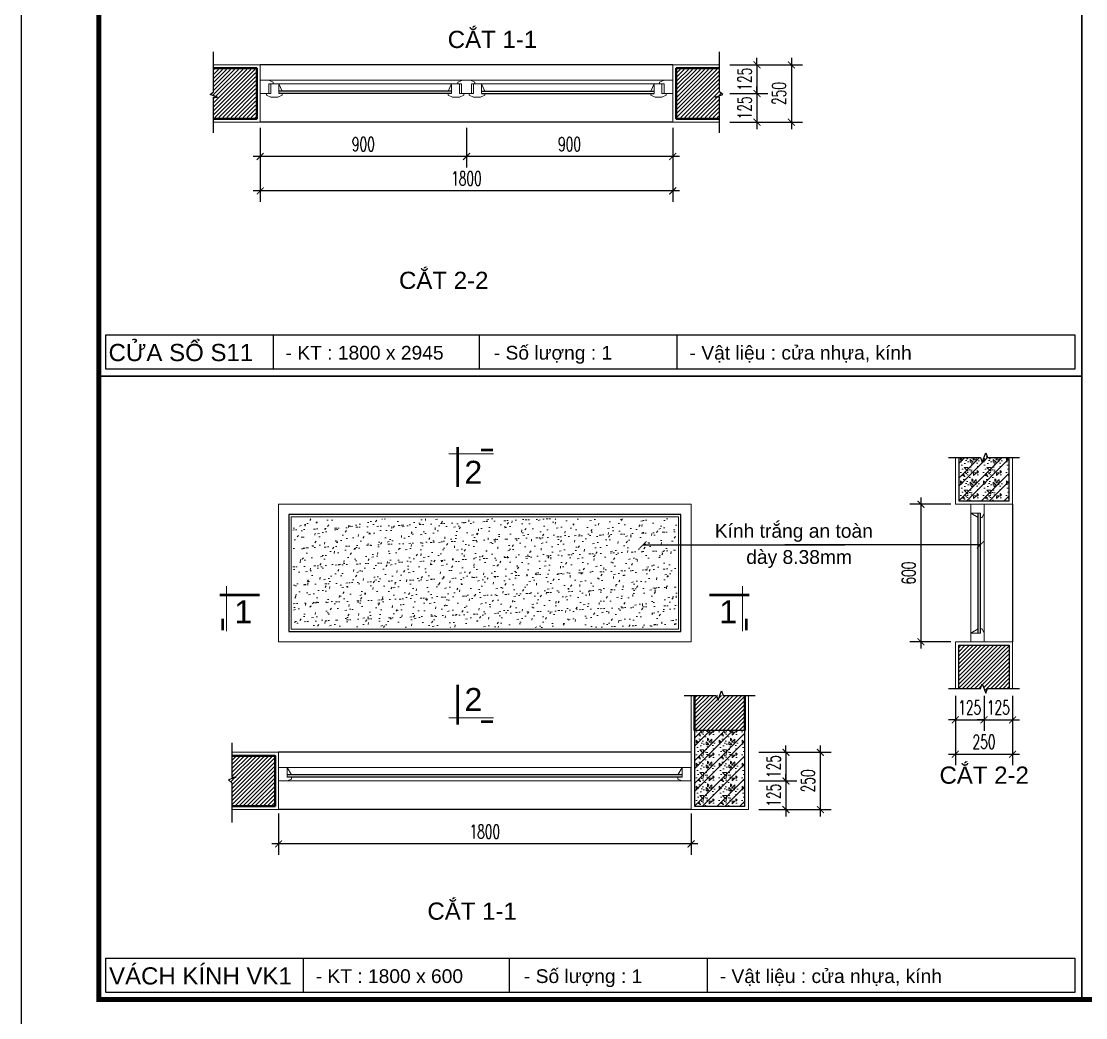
# Model space of a CAD drawing. Header units: millimetres. Extents: x -229618 to 2906, y -178063 to 96806.
# Drawn here: x -20344 to -15700, y -74719 to -70371 of the extents above; entities that cross this region are included whole.
import ezdxf
from ezdxf.enums import TextEntityAlignment as Align

# ---------------------------------------------------------------- set-up
doc = ezdxf.new("R2010")
doc.units = ezdxf.units.MM
doc.header["$LTSCALE"] = 200
doc.header["$MEASUREMENT"] = 0
doc.header["$PDMODE"] = 3
doc.header["$PDSIZE"] = 50
doc.linetypes.add('DASHED2', pattern=[0.375, 0.25, -0.125])
doc.layers.get('0').update_dxf_attribs({"color": 95, "linetype": 'CONTINUOUS'})
doc.layers.get('DEFPOINTS').update_dxf_attribs({"linetype": 'CONTINUOUS'})
for name, color, linetype, lineweight in [('cat', 1, 'CONTINUOUS', 40), ('hatch', 250, 'CONTINUOUS', 5), ('khuat', 8, 'DASHED2', 15), ('nho', 252, 'CONTINUOUS', 15), ('thay', 7, 'CONTINUOUS', 18)]:
    doc.layers.add(name, color=color, linetype=linetype, lineweight=lineweight)
for name, color, linetype in [('COT', 2, 'CONTINUOUS'), ('CUA', 145, 'CONTINUOUS'), ('DIM', 251, 'CONTINUOUS'), ('KHUNGTEN', 7, 'CONTINUOUS'), ('TEXT', 33, 'CONTINUOUS')]:
    doc.layers.add(name, color=color, linetype=linetype)
doc.layers.add('in', color=203, linetype='CONTINUOUS', lineweight=5, plot=False)
doc.styles.add('Aria H iso', font='Vharial_0.ttf')
doc.styles.add('Arial iso', font='vnarial_0.ttf')
doc.styles.add('Scale', font='vnsimli.shx', dxfattribs={"width": 0.65, "bigfont": 'bigfont.shx'})
doc.dimstyles.new('Scale', dxfattribs={"dimscale": 75, "dimtxt": 2, "dimasz": 1, "dimexe": 1.6, "dimexo": 0, "dimgap": 0.8, "dimtad": 1, "dimdec": 0, "dimzin": 0, "dimdsep": 46, "dimtxsty": 'Scale', "dimblk": 'ARCHTICK', "dimcen": 0.1, "dimdle": 1, "dimclrd": 256, "dimclre": 256, "dimclrt": 3, "dimadec": 0, "dimazin": 0, "dimtfac": 1, "dimtdec": 0, "dimtix": 1, "dimtmove": 2, "dimatfit": 3, "dimldrblk": 'ARCHTICK', "dimfxl": 0, "dimtolj": 1, "dimtzin": 0, "dimarcsym": 0})
pattern_1 = [(45, (-227727.393, -72914.31), (-8.8388348, 8.8388348), [])]

# ---------------------------------------------------------------- blocks, each defined once
blk = doc.blocks.new('KhungA3')
at = {"layer": 'DEFPOINTS', "color": 8}
blk.add_lwpolyline([(-3.74, 3.81), (416.31, 3.81), (416.31, 300.81), (-3.74, 300.81)], close=True, dxfattribs=at)
at = {"layer": 'KHUNGTEN', "color": 4, "const_width": 0.724}
blk.add_lwpolyline([(7.54, 8.99), (411.13, 8.99), (411.13, 295.64), (7.54, 295.64)], close=True, dxfattribs=at)
blk = doc.blocks.new('cactn')
at = {"layer": 'thay', "ltscale": 600}
blk.add_line((-9225, 9972), (-9225, -2458), dxfattribs=at)
at = {"layer": 'thay', "ltscale": 600, "const_width": 762}
for points in [[(-10263, 9771), (-10263, 6486)], [(0, 0), (-11114, 0)]]:
    blk.add_lwpolyline(points, dxfattribs=at)
at = {"layer": 'TEXT', "style": 'Aria H iso'}
blk.add_attdef('A', text='', height=6350, dxfattribs=at).set_placement((-4573, 4581), align=Align.MIDDLE_CENTER)
blk = doc.blocks.new('cactd')
at = {"layer": 'thay', "ltscale": 600}
blk.add_line((-9972, -9225), (2458, -9225), dxfattribs=at)
at = {"layer": 'thay', "ltscale": 600, "const_width": 762}
for points in [[(0, 0), (0, -11114)], [(-9771, -10263), (-6486, -10263)]]:
    blk.add_lwpolyline(points, dxfattribs=at)
at = {"layer": 'TEXT', "style": 'Aria H iso'}
blk.add_attdef('1', text='', height=6350, dxfattribs=at).set_placement((-4149, -4127), align=Align.MIDDLE_CENTER)
blk = doc.blocks.new('_ArchTick')
at = {"color": 0, "linetype": 'ByBlock', "const_width": 0.15}
blk.add_lwpolyline([(-0.5, -0.5), (0.5, 0.5)], dxfattribs=at)
blk = doc.blocks.new('*D571')
at = {"layer": 'DEFPOINTS', "color": 0, "linetype": 'Continuous'}
for p in [(-18401.9, -70835.7), (-17501.9, -70835.7), (-18401.9, -70960.8)]:
    blk.add_point(p, dxfattribs=at)
at = {"layer": 'DIM', "linetype": 'Continuous', "lineweight": -2}
for p, q in [((-18401.9, -70835.7), (-18401.9, -71008.8)), ((-17501.9, -70835.7), (-17501.9, -71008.8)), ((-17471.9, -70960.8), (-18431.9, -70960.8))]:
    blk.add_line(p, q, dxfattribs=at)
at = {"layer": 'DIM', "linetype": 'Continuous', "lineweight": -2, "xscale": 30, "yscale": 30, "zscale": 30, "rotation": 180}
blk.add_blockref('_ArchTick', (-18401.9, -70960.8), dxfattribs=at)
at = {"layer": 'DIM', "linetype": 'Continuous', "lineweight": -2, "xscale": 30, "yscale": 30, "zscale": 30}
blk.add_blockref('_ArchTick', (-17501.9, -70960.8), dxfattribs=at)
at = {"layer": 'DIM', "color": 3, "linetype": 'Continuous', "insert": (-17951.9, -70906.8), "char_height": 60, "attachment_point": 5, "style": 'Scale'}
blk.add_mtext('\\A1;900', dxfattribs=at)
blk = doc.blocks.new('*D572')
at = {"layer": 'DEFPOINTS', "color": 0, "linetype": 'Continuous'}
for p in [(-19301.9, -70835.7), (-17501.9, -70835.7), (-19301.9, -71110.8)]:
    blk.add_point(p, dxfattribs=at)
at = {"layer": 'DIM', "linetype": 'Continuous', "lineweight": -2}
for p, q in [((-19301.9, -70835.7), (-19301.9, -71158.8)), ((-17501.9, -70835.7), (-17501.9, -71158.8)), ((-17471.9, -71110.8), (-19331.9, -71110.8))]:
    blk.add_line(p, q, dxfattribs=at)
at = {"layer": 'DIM', "linetype": 'Continuous', "lineweight": -2, "xscale": 30, "yscale": 30, "zscale": 30, "rotation": 180}
blk.add_blockref('_ArchTick', (-19301.9, -71110.8), dxfattribs=at)
at = {"layer": 'DIM', "linetype": 'Continuous', "lineweight": -2, "xscale": 30, "yscale": 30, "zscale": 30}
blk.add_blockref('_ArchTick', (-17501.9, -71110.8), dxfattribs=at)
at = {"layer": 'DIM', "color": 3, "linetype": 'Continuous', "insert": (-18401.9, -71056.8), "char_height": 60, "attachment_point": 5, "style": 'Scale'}
blk.add_mtext('\\A1;1800', dxfattribs=at)
blk = doc.blocks.new('*D573')
at = {"layer": 'DEFPOINTS', "color": 0, "linetype": 'Continuous'}
for p in [(-19301.9, -70835.7), (-18401.9, -70835.7), (-19301.9, -70960.8)]:
    blk.add_point(p, dxfattribs=at)
at = {"layer": 'DIM', "linetype": 'Continuous', "lineweight": -2}
for p, q in [((-19301.9, -70835.7), (-19301.9, -71008.8)), ((-18401.9, -70835.7), (-18401.9, -71008.8)), ((-18371.9, -70960.8), (-19331.9, -70960.8))]:
    blk.add_line(p, q, dxfattribs=at)
at = {"layer": 'DIM', "linetype": 'Continuous', "lineweight": -2, "xscale": 30, "yscale": 30, "zscale": 30, "rotation": 180}
blk.add_blockref('_ArchTick', (-19301.9, -70960.8), dxfattribs=at)
at = {"layer": 'DIM', "linetype": 'Continuous', "lineweight": -2, "xscale": 30, "yscale": 30, "zscale": 30}
blk.add_blockref('_ArchTick', (-18401.9, -70960.8), dxfattribs=at)
at = {"layer": 'DIM', "color": 3, "linetype": 'Continuous', "insert": (-18851.9, -70906.8), "char_height": 60, "attachment_point": 5, "style": 'Scale'}
blk.add_mtext('\\A1;900', dxfattribs=at)
blk = doc.blocks.new('*D590')
at = {"layer": 'DEFPOINTS', "color": 0, "linetype": 'Continuous'}
for p in [(-16288.3, -72478.6), (-16418.7, -73078.6), (-16288.3, -73078.6)]:
    blk.add_point(p, dxfattribs=at)
at = {"layer": 'DIM', "linetype": 'Continuous', "lineweight": -2}
for p, q in [((-16418.7, -72448.6), (-16418.7, -73108.6)), ((-16288.3, -72478.6), (-16466.7, -72478.6)), ((-16288.3, -73078.6), (-16466.7, -73078.6))]:
    blk.add_line(p, q, dxfattribs=at)
at = {"layer": 'DIM', "linetype": 'Continuous', "lineweight": -2, "xscale": 30, "yscale": 30, "zscale": 30}
for p, rotation in [((-16418.7, -72478.6), 90), ((-16418.7, -73078.6), 270)]:
    blk.add_blockref('_ArchTick', p, dxfattribs=dict(at, rotation=rotation))
at = {"layer": 'DIM', "color": 3, "linetype": 'Continuous', "insert": (-16472.7, -72778.6), "char_height": 60, "attachment_point": 5, "rotation": 90, "style": 'Scale'}
blk.add_mtext('\\A1;600', dxfattribs=at)
blk = doc.blocks.new('*D591')
at = {"layer": 'DEFPOINTS', "color": 0, "linetype": 'Continuous'}
for p in [(-19221.8, -73828.7), (-17421.8, -73828.7), (-19221.8, -73960.9)]:
    blk.add_point(p, dxfattribs=at)
at = {"layer": 'DIM', "linetype": 'Continuous', "lineweight": -2}
for p, q in [((-19221.8, -73828.7), (-19221.8, -74008.9)), ((-17421.8, -73828.7), (-17421.8, -74008.9)), ((-17391.8, -73960.9), (-19251.8, -73960.9))]:
    blk.add_line(p, q, dxfattribs=at)
at = {"layer": 'DIM', "linetype": 'Continuous', "lineweight": -2, "xscale": 30, "yscale": 30, "zscale": 30, "rotation": 180}
blk.add_blockref('_ArchTick', (-19221.8, -73960.9), dxfattribs=at)
at = {"layer": 'DIM', "linetype": 'Continuous', "lineweight": -2, "xscale": 30, "yscale": 30, "zscale": 30}
blk.add_blockref('_ArchTick', (-17421.8, -73960.9), dxfattribs=at)
at = {"layer": 'DIM', "color": 3, "linetype": 'Continuous', "insert": (-18321.8, -73906.9), "char_height": 60, "attachment_point": 5, "style": 'Scale'}
blk.add_mtext('\\A1;1800', dxfattribs=at)
blk = doc.blocks.new('*D703')
at = {"layer": 'DEFPOINTS', "color": 0, "linetype": 'Continuous'}
for p in [(-17252.4, -70560.8), (-17252.4, -70685.8), (-17134.3, -70685.8)]:
    blk.add_point(p, dxfattribs=at)
at = {"layer": 'DIM', "linetype": 'Continuous', "lineweight": -2}
for p, q in [((-17134.3, -70560.8), (-17134.3, -70530.8)), ((-17252.4, -70560.8), (-17086.3, -70560.8)), ((-17134.3, -70560.8), (-17134.3, -70685.8)), ((-17252.4, -70685.8), (-17086.3, -70685.8)), ((-17134.3, -70685.8), (-17134.3, -70715.8))]:
    blk.add_line(p, q, dxfattribs=at)
at = {"layer": 'DIM', "linetype": 'Continuous', "lineweight": -2, "xscale": 30, "yscale": 30, "zscale": 30}
for p, rotation in [((-17134.3, -70560.8), 270), ((-17134.3, -70685.8), 90)]:
    blk.add_blockref('_ArchTick', p, dxfattribs=dict(at, rotation=rotation))
at = {"layer": 'DIM', "color": 3, "linetype": 'Continuous', "insert": (-17188.3, -70623.3), "char_height": 60, "attachment_point": 5, "rotation": 90, "style": 'Scale'}
blk.add_mtext('\\A1;125', dxfattribs=at)
blk = doc.blocks.new('*D704')
at = {"layer": 'DEFPOINTS', "color": 0, "linetype": 'Continuous'}
for p in [(-17252.4, -70685.8), (-17252.4, -70810.8), (-17134.3, -70810.8)]:
    blk.add_point(p, dxfattribs=at)
at = {"layer": 'DIM', "linetype": 'Continuous', "lineweight": -2}
for p, q in [((-17252.4, -70685.8), (-17086.3, -70685.8)), ((-17134.3, -70685.8), (-17134.3, -70655.8)), ((-17134.3, -70685.8), (-17134.3, -70810.8)), ((-17252.4, -70810.8), (-17086.3, -70810.8)), ((-17134.3, -70810.8), (-17134.3, -70840.8))]:
    blk.add_line(p, q, dxfattribs=at)
at = {"layer": 'DIM', "linetype": 'Continuous', "lineweight": -2, "xscale": 30, "yscale": 30, "zscale": 30}
for p, rotation in [((-17134.3, -70685.8), 270), ((-17134.3, -70810.8), 90)]:
    blk.add_blockref('_ArchTick', p, dxfattribs=dict(at, rotation=rotation))
at = {"layer": 'DIM', "color": 3, "linetype": 'Continuous', "insert": (-17188.3, -70748.3), "char_height": 60, "attachment_point": 5, "rotation": 90, "style": 'Scale'}
blk.add_mtext('\\A1;125', dxfattribs=at)
blk = doc.blocks.new('*D705')
at = {"layer": 'DEFPOINTS', "color": 0, "linetype": 'Continuous'}
for p in [(-17252.4, -70560.8), (-17252.4, -70810.8), (-16984.3, -70810.8)]:
    blk.add_point(p, dxfattribs=at)
at = {"layer": 'DIM', "linetype": 'Continuous', "lineweight": -2}
for p, q in [((-16984.3, -70530.8), (-16984.3, -70840.8)), ((-17252.4, -70560.8), (-16936.3, -70560.8)), ((-17252.4, -70810.8), (-16936.3, -70810.8))]:
    blk.add_line(p, q, dxfattribs=at)
at = {"layer": 'DIM', "linetype": 'Continuous', "lineweight": -2, "xscale": 30, "yscale": 30, "zscale": 30}
for p, rotation in [((-16984.3, -70560.8), 90), ((-16984.3, -70810.8), 270)]:
    blk.add_blockref('_ArchTick', p, dxfattribs=dict(at, rotation=rotation))
at = {"layer": 'DIM', "color": 3, "linetype": 'Continuous', "insert": (-17038.3, -70685.8), "char_height": 60, "attachment_point": 5, "rotation": 90, "style": 'Scale'}
blk.add_mtext('\\A1;250', dxfattribs=at)
blk = doc.blocks.new('*D709')
at = {"layer": 'DEFPOINTS', "color": 0, "linetype": 'Continuous'}
for p in [(-17126, -73560.9), (-17126, -73685.9), (-17007.9, -73685.9)]:
    blk.add_point(p, dxfattribs=at)
at = {"layer": 'DIM', "linetype": 'Continuous', "lineweight": -2}
for p, q in [((-17126, -73560.9), (-16959.9, -73560.9)), ((-17007.9, -73560.9), (-17007.9, -73530.9)), ((-17007.9, -73560.9), (-17007.9, -73685.9)), ((-17126, -73685.9), (-16959.9, -73685.9)), ((-17007.9, -73685.9), (-17007.9, -73715.9))]:
    blk.add_line(p, q, dxfattribs=at)
at = {"layer": 'DIM', "linetype": 'Continuous', "lineweight": -2, "xscale": 30, "yscale": 30, "zscale": 30}
for p, rotation in [((-17007.9, -73560.9), 270), ((-17007.9, -73685.9), 90)]:
    blk.add_blockref('_ArchTick', p, dxfattribs=dict(at, rotation=rotation))
at = {"layer": 'DIM', "color": 3, "linetype": 'Continuous', "insert": (-17061.9, -73623.4), "char_height": 60, "attachment_point": 5, "rotation": 90, "style": 'Scale'}
blk.add_mtext('\\A1;125', dxfattribs=at)
blk = doc.blocks.new('*D710')
at = {"layer": 'DEFPOINTS', "color": 0, "linetype": 'Continuous'}
for p in [(-17126, -73685.9), (-17126, -73810.9), (-17007.9, -73810.9)]:
    blk.add_point(p, dxfattribs=at)
at = {"layer": 'DIM', "linetype": 'Continuous', "lineweight": -2}
for p, q in [((-17007.9, -73685.9), (-17007.9, -73655.9)), ((-17126, -73685.9), (-16959.9, -73685.9)), ((-17007.9, -73685.9), (-17007.9, -73810.9)), ((-17126, -73810.9), (-16959.9, -73810.9)), ((-17007.9, -73810.9), (-17007.9, -73840.9))]:
    blk.add_line(p, q, dxfattribs=at)
at = {"layer": 'DIM', "linetype": 'Continuous', "lineweight": -2, "xscale": 30, "yscale": 30, "zscale": 30}
for p, rotation in [((-17007.9, -73685.9), 270), ((-17007.9, -73810.9), 90)]:
    blk.add_blockref('_ArchTick', p, dxfattribs=dict(at, rotation=rotation))
at = {"layer": 'DIM', "color": 3, "linetype": 'Continuous', "insert": (-17061.9, -73748.4), "char_height": 60, "attachment_point": 5, "rotation": 90, "style": 'Scale'}
blk.add_mtext('\\A1;125', dxfattribs=at)
blk = doc.blocks.new('*D711')
at = {"layer": 'DEFPOINTS', "color": 0, "linetype": 'Continuous'}
for p in [(-17126, -73560.9), (-17126, -73810.9), (-16857.9, -73810.9)]:
    blk.add_point(p, dxfattribs=at)
at = {"layer": 'DIM', "linetype": 'Continuous', "lineweight": -2}
for p, q in [((-17126, -73560.9), (-16809.9, -73560.9)), ((-16857.9, -73530.9), (-16857.9, -73840.9)), ((-17126, -73810.9), (-16809.9, -73810.9))]:
    blk.add_line(p, q, dxfattribs=at)
at = {"layer": 'DIM', "linetype": 'Continuous', "lineweight": -2, "xscale": 30, "yscale": 30, "zscale": 30}
for p, rotation in [((-16857.9, -73560.9), 90), ((-16857.9, -73810.9), 270)]:
    blk.add_blockref('_ArchTick', p, dxfattribs=dict(at, rotation=rotation))
at = {"layer": 'DIM', "color": 3, "linetype": 'Continuous', "insert": (-16911.9, -73685.9), "char_height": 60, "attachment_point": 5, "rotation": 90, "style": 'Scale'}
blk.add_mtext('\\A1;250', dxfattribs=at)
blk = doc.blocks.new('*D712')
at = {"layer": 'DEFPOINTS', "color": 0, "linetype": 'Continuous'}
for p in [(-16268.7, -73314.7), (-16143.7, -73314.7), (-16143.7, -73419.4)]:
    blk.add_point(p, dxfattribs=at)
at = {"layer": 'DIM', "linetype": 'Continuous', "lineweight": -2}
for p, q in [((-16268.7, -73314.7), (-16268.7, -73467.4)), ((-16143.7, -73314.7), (-16143.7, -73467.4)), ((-16268.7, -73419.4), (-16298.7, -73419.4)), ((-16268.7, -73419.4), (-16143.7, -73419.4)), ((-16143.7, -73419.4), (-16113.7, -73419.4))]:
    blk.add_line(p, q, dxfattribs=at)
at = {"layer": 'DIM', "linetype": 'Continuous', "lineweight": -2, "xscale": 30, "yscale": 30, "zscale": 30}
blk.add_blockref('_ArchTick', (-16268.7, -73419.4), dxfattribs=at)
at = {"layer": 'DIM', "linetype": 'Continuous', "lineweight": -2, "xscale": 30, "yscale": 30, "zscale": 30, "rotation": 180}
blk.add_blockref('_ArchTick', (-16143.7, -73419.4), dxfattribs=at)
at = {"layer": 'DIM', "color": 3, "linetype": 'Continuous', "insert": (-16206.2, -73365.4), "char_height": 60, "attachment_point": 5, "style": 'Scale'}
blk.add_mtext('\\A1;125', dxfattribs=at)
blk = doc.blocks.new('*D713')
at = {"layer": 'DEFPOINTS', "color": 0, "linetype": 'Continuous'}
for p in [(-16143.7, -73314.7), (-16018.7, -73314.7), (-16018.7, -73419.4)]:
    blk.add_point(p, dxfattribs=at)
at = {"layer": 'DIM', "linetype": 'Continuous', "lineweight": -2}
for p, q in [((-16143.7, -73314.7), (-16143.7, -73467.4)), ((-16018.7, -73314.7), (-16018.7, -73467.4)), ((-16143.7, -73419.4), (-16173.7, -73419.4)), ((-16143.7, -73419.4), (-16018.7, -73419.4)), ((-16018.7, -73419.4), (-15988.7, -73419.4))]:
    blk.add_line(p, q, dxfattribs=at)
at = {"layer": 'DIM', "linetype": 'Continuous', "lineweight": -2, "xscale": 30, "yscale": 30, "zscale": 30}
blk.add_blockref('_ArchTick', (-16143.7, -73419.4), dxfattribs=at)
at = {"layer": 'DIM', "linetype": 'Continuous', "lineweight": -2, "xscale": 30, "yscale": 30, "zscale": 30, "rotation": 180}
blk.add_blockref('_ArchTick', (-16018.7, -73419.4), dxfattribs=at)
at = {"layer": 'DIM', "color": 3, "linetype": 'Continuous', "insert": (-16081.2, -73365.4), "char_height": 60, "attachment_point": 5, "style": 'Scale'}
blk.add_mtext('\\A1;125', dxfattribs=at)
blk = doc.blocks.new('*D714')
at = {"layer": 'DEFPOINTS', "color": 0, "linetype": 'Continuous'}
for p in [(-16268.7, -73314.7), (-16018.7, -73314.7), (-16018.7, -73569.4)]:
    blk.add_point(p, dxfattribs=at)
at = {"layer": 'DIM', "linetype": 'Continuous', "lineweight": -2}
for p, q in [((-16268.7, -73314.7), (-16268.7, -73617.4)), ((-16018.7, -73314.7), (-16018.7, -73617.4)), ((-16298.7, -73569.4), (-15988.7, -73569.4))]:
    blk.add_line(p, q, dxfattribs=at)
at = {"layer": 'DIM', "linetype": 'Continuous', "lineweight": -2, "xscale": 30, "yscale": 30, "zscale": 30, "rotation": 180}
blk.add_blockref('_ArchTick', (-16268.7, -73569.4), dxfattribs=at)
at = {"layer": 'DIM', "linetype": 'Continuous', "lineweight": -2, "xscale": 30, "yscale": 30, "zscale": 30}
blk.add_blockref('_ArchTick', (-16018.7, -73569.4), dxfattribs=at)
at = {"layer": 'DIM', "color": 3, "linetype": 'Continuous', "insert": (-16143.7, -73515.4), "char_height": 60, "attachment_point": 5, "style": 'Scale'}
blk.add_mtext('\\A1;250', dxfattribs=at)

msp = doc.modelspace()

# ---------------------------------------------------------------- hatches: boundary and pattern name
at = {"layer": 'hatch', "linetype": 'Continuous'}
h = msp.add_hatch(dxfattribs=at)
h.set_pattern_fill('ANSI31', color=256, scale=100, style=0)
h.set_pattern_definition(pattern_1)
h.paths.add_polyline_path([(-19321.9, -70790.8), (-19505.7, -70790.8), (-19505.7, -70702.3), (-19487.8, -70702.3), (-19520.1, -70690), (-19505.7, -70678.1), (-19505.7, -70580.8), (-19321.9, -70580.8)])
h = msp.add_hatch(dxfattribs=at)
h.set_pattern_fill('ANSI31', color=256, scale=100, style=0)
h.set_pattern_definition(pattern_1)
h.paths.add_polyline_path([(-17481.9, -70790.8), (-17298.2, -70790.8), (-17298.2, -70702.3), (-17316.1, -70702.3), (-17283.8, -70690), (-17298.2, -70678.1), (-17298.2, -70580.8), (-17481.9, -70580.8)])
h = msp.add_hatch(dxfattribs=at)
h.set_pattern_fill('BT', color=256, scale=100, style=0)
h.set_pattern_definition([(0, (-16170.41, -72450.77), (0, 100), [0, -100]), (0, (-16241.06, -72407.54), (0, 100), [0, -100]), (0, (-16237.93, -72425.15), (0, 100), [0, -100]), (0, (-16202.7, -72416.93), (0, 100), [0, -100]), (0, (-16221.68, -72388.17), (0, 100), [0, -100]), (0, (-16226.77, -72400.89), (0, 100), [0, -100]), (0, (-16217.77, -72379.57), (0, 100), [0, -100]), (0, (-16231.66, -72371.15), (0, 100), [0, -100]), (0, (-16212.49, -72393.06), (0, 100), [0, -100]), (0, (-16244.58, -72392.67), (0, 100), [0, -100]), (0, (-16180.59, -72392.28), (0, 100), [0, -100]), (0, (-16166.11, -72389.54), (0, 100), [0, -100]), (0, (-16173.54, -72399.72), (0, 100), [0, -100]), (0, (-16171.39, -72413.41), (0, 100), [0, -100]), (0, (-16197.42, -72401.48), (0, 100), [0, -100]), (0, (-16198.2, -72429.06), (0, 100), [0, -100]), (0, (-16198.2, -72437.67), (0, 100), [0, -100]), (0, (-16245.56, -72439.62), (0, 100), [0, -100]), (0, (-16206.03, -72427.89), (0, 100), [0, -100]), (0, (-16205.64, -72461.14), (0, 100), [0, -100]), (0, (-16216.4, -72439.82), (0, 100), [0, -100]), (0, (-16215.62, -72449.6), (0, 100), [0, -100]), (0, (-16228.53, -72456.84), (0, 100), [0, -100]), (0, (-16221.88, -72443.54), (0, 100), [0, -100]), (0, (-16226.58, -72439.43), (0, 100), [0, -100]), (45, (-16173.714, -72442.5), (0, 100), [8, -133.421]), (135, (-16168.06, -72436.84), (-100, 0), [8, -133.421]), (270, (-16173.71, -72431.19), (100, -2e-14), [11.314, -88.686]), (180, (-16177.19, -72441.23), (-1e-14, -100), [12, -88]), (270, (-16189.19, -72441.23), (100, -2e-14), [12, -88]), (45, (-16189.186, -72453.23), (0, 100), [16.97, -124.45]), (90, (-16214.19, -72434.31), (-100, 6e-15), [16.8, -83.2]), (180, (-16214.19, -72417.51), (-1e-14, -100), [16.8, -83.2]), (315, (-16230.99, -72417.51), (100, -2e-14), [23.76, -117.663]), (135, (-16228.42, -72452.29), (-100, 0), [7, -134.421]), (225, (-16233.37, -72447.34), (-1e-14, -100), [7, -134.421]), (0, (-16238.32, -72452.29), (0, 100), [9.9, -90.1]), (0, (-16191.87, -72384.69), (0, 100), [13.75, -86.25]), (90, (-16178.12, -72384.69), (-100, 6e-15), [13.75, -86.25]), (225, (-16178.12, -72370.94), (-1e-14, -100), [19.445, -121.976]), (270, (-16203.44, -72382.7), (100, -2e-14), [12.5, -87.5]), (0, (-16203.44, -72395.2), (0, 100), [12.5, -87.5]), (135, (-16190.935, -72395.196), (-100, 0), [17.678, -123.744]), (45, (-16197.075, -72378.844), (0, 100), [8.5, -132.92]), (135, (-16191.065, -72372.834), (-100, 0), [8.5, -132.92]), (270, (-16197.08, -72366.82), (100, -2e-14), [12.02, -87.98]), (135, (-16236.34, -72386.044), (-100, 0), [14.142, -127.28]), (0, (-16246.34, -72386.04), (0, 100), [10, -90]), (270, (-16246.34, -72376.04), (100, -2e-14), [10, -90]), (45, (-16253.706, -72463.605), (-49.497, 49.497), []), (45, (-16218.706, -72463.605), (-49.497, 49.497), [])])
h.paths.add_polyline_path([(-16158.7, -72274.8), (-16253.7, -72274.8), (-16253.7, -72463.6), (-16033.7, -72463.6), (-16033.7, -72274.8), (-16128.7, -72274.8), (-16136.2, -72254.2), (-16151.2, -72295.4)])
h = msp.add_hatch(dxfattribs=at)
h.set_pattern_fill('CATTHO', color=256, scale=30, angle=45, style=0)
h.set_pattern_definition([(82.5, (-19158.815, -74415.605), (-42.2104, 39.5378), [9, -45.6, 0, -51, 0, -48.75]), (52.5, (-19158.815, -74415.605), (-22.3241, 97.4094), [9, -24.6, 0, -41.1, 0, -15.75]), (12.5, (-19184.907, -74441.697), (65.9409, 66.181), [9, -15, 0, -54, 0, -70.5]), (2.5, (-19184.91, -74441.7), (45.1513, 82.388), [9, -7.5, 0, -35.4, 0, -40.5])])
h.paths.add_polyline_path([(-19158.8, -73015.6), (-17484.8, -73015.6), (-17484.8, -72541.6), (-19158.8, -72541.6)])
h = msp.add_hatch(dxfattribs=at)
h.set_pattern_fill('ANSI31', color=256, scale=100, style=0)
h.set_pattern_definition([(45, (-16253.706, -74023.605), (-8.83883, 8.83883), [])])
h.paths.add_polyline_path([(-16253.7, -73282.4), (-16158.7, -73282.4), (-16151.2, -73261.8), (-16136.2, -73303), (-16128.7, -73282.4), (-16033.7, -73282.4), (-16033.7, -73093.6), (-16253.7, -73093.6)])
h = msp.add_hatch(dxfattribs=at)
h.set_pattern_fill('ANSI31', color=256, scale=100, style=0)
h.set_pattern_definition([(45, (-17406.815, -73465.946), (-8.83883, 8.83883), [])])
h.paths.add_polyline_path([(-17186.8, -73312.9), (-17406.8, -73312.9), (-17406.8, -73465.9), (-17186.8, -73465.9)])
h = msp.add_hatch(dxfattribs=at)
h.set_pattern_fill('BT', color=256, scale=100, style=0)
h.set_pattern_definition([(0, (-17323.52, -73783.12), (0, 100), [0, -100]), (0, (-17394.17, -73739.88), (0, 100), [0, -100]), (0, (-17391.03, -73757.49), (0, 100), [0, -100]), (0, (-17355.81, -73749.27), (0, 100), [0, -100]), (0, (-17374.79, -73720.51), (0, 100), [0, -100]), (0, (-17379.88, -73733.23), (0, 100), [0, -100]), (0, (-17370.88, -73711.91), (0, 100), [0, -100]), (0, (-17384.77, -73703.49), (0, 100), [0, -100]), (0, (-17365.59, -73725.4), (0, 100), [0, -100]), (0, (-17397.69, -73725.01), (0, 100), [0, -100]), (0, (-17333.7, -73724.62), (0, 100), [0, -100]), (0, (-17319.22, -73721.88), (0, 100), [0, -100]), (0, (-17326.65, -73732.06), (0, 100), [0, -100]), (0, (-17324.5, -73745.75), (0, 100), [0, -100]), (0, (-17350.53, -73733.82), (0, 100), [0, -100]), (0, (-17351.31, -73761.4), (0, 100), [0, -100]), (0, (-17351.31, -73770.01), (0, 100), [0, -100]), (0, (-17398.67, -73771.96), (0, 100), [0, -100]), (0, (-17359.14, -73760.23), (0, 100), [0, -100]), (0, (-17358.75, -73793.48), (0, 100), [0, -100]), (0, (-17369.51, -73772.16), (0, 100), [0, -100]), (0, (-17368.73, -73781.94), (0, 100), [0, -100]), (0, (-17381.64, -73789.18), (0, 100), [0, -100]), (0, (-17374.99, -73775.88), (0, 100), [0, -100]), (0, (-17379.68, -73771.77), (0, 100), [0, -100]), (45, (-17326.82, -73774.84), (0, 100), [8, -133.421]), (135, (-17321.166, -73769.18), (-100, 0), [8, -133.421]), (270, (-17326.82, -73763.53), (100, -2e-14), [11.314, -88.686]), (180, (-17330.29, -73773.57), (-1e-14, -100), [12, -88]), (270, (-17342.29, -73773.57), (100, -2e-14), [12, -88]), (45, (-17342.295, -73785.57), (0, 100), [16.97, -124.45]), (90, (-17367.3, -73766.65), (-100, 6e-15), [16.8, -83.2]), (180, (-17367.3, -73749.85), (-1e-14, -100), [16.8, -83.2]), (315, (-17384.1, -73749.85), (100, -2e-14), [23.759, -117.663]), (135, (-17381.53, -73784.63), (-100, 0), [7, -134.421]), (225, (-17386.48, -73779.68), (-1e-14, -100), [7, -134.421]), (0, (-17391.43, -73784.63), (0, 100), [9.9, -90.1]), (0, (-17344.98, -73717.03), (0, 100), [13.75, -86.25]), (90, (-17331.23, -73717.03), (-100, 6e-15), [13.75, -86.25]), (225, (-17331.23, -73703.28), (-1e-14, -100), [19.445, -121.976]), (270, (-17356.54, -73715.04), (100, -2e-14), [12.5, -87.5]), (0, (-17356.54, -73727.54), (0, 100), [12.5, -87.5]), (135, (-17344.044, -73727.536), (-100, 0), [17.678, -123.744]), (45, (-17350.184, -73711.185), (0, 100), [8.5, -132.921]), (135, (-17344.174, -73705.174), (-100, 0), [8.5, -132.921]), (270, (-17350.18, -73699.16), (100, -2e-14), [12.02, -87.98]), (135, (-17389.45, -73718.385), (-100, 0), [14.142, -127.28]), (0, (-17399.45, -73718.38), (0, 100), [10, -90]), (270, (-17399.45, -73708.38), (100, -2e-14), [10, -90]), (45, (-17406.815, -73795.946), (-49.497, 49.497), []), (45, (-17371.815, -73795.946), (-49.497, 49.497), [])])
h.paths.add_polyline_path([(-17186.8, -73465.9), (-17406.8, -73465.9), (-17406.8, -73795.9), (-17186.8, -73795.9)])
h = msp.add_hatch(dxfattribs=at)
h.set_pattern_fill('ANSI31', color=256, scale=100, style=0)
h.set_pattern_definition([(45, (-19466.121, -73795.946), (-8.83883, 8.83883), [])])
h.paths.add_polyline_path([(-19425.6, -73575.9), (-19425.6, -73669.5), (-19407.7, -73669.5), (-19440, -73681.8), (-19425.6, -73693.7), (-19425.6, -73795.9), (-19236.8, -73795.9), (-19236.8, -73575.9)])

# ---------------------------------------------------------------- linework, layer by layer
at = {"layer": 'cat', "linetype": 'Continuous'}
for p, q in [((-17406.8, -73312.9), (-17406.8, -73465.9)), ((-17186.8, -73312.9), (-17186.8, -73465.9))]:
    msp.add_line(p, q, dxfattribs=at)
for points in [[(-19505.7, -70575.8), (-19316.9, -70575.8), (-19316.9, -70795.8), (-19505.7, -70795.8)], [(-17298.2, -70795.8), (-17486.9, -70795.8), (-17486.9, -70575.8), (-17298.2, -70575.8)], [(-19425.6, -73795.9), (-19236.8, -73795.9), (-19236.8, -73575.9), (-19425.6, -73575.9)]]:
    msp.add_lwpolyline(points, dxfattribs=at)
at = {"layer": 'COT', "linetype": 'Continuous'}
for points in [[(-16253.7, -72274.8), (-16253.7, -72463.6), (-16033.7, -72463.6), (-16033.7, -72274.8)], [(-16253.7, -73282.4), (-16253.7, -73093.6), (-16033.7, -73093.6), (-16033.7, -73282.4)]]:
    msp.add_lwpolyline(points, dxfattribs=at)
msp.add_lwpolyline([(-17406.8, -73465.9), (-17406.8, -73795.9), (-17186.8, -73795.9), (-17186.8, -73465.9)], close=True, dxfattribs=at)
at = {"layer": 'CUA', "ltscale": 0.5}
for p, q in [((-17501.9, -70560.8), (-19301.9, -70560.8)), ((-18466.9, -70675.7), (-19220.9, -70675.8)), ((-18466.9, -70685.7), (-19220.9, -70685.8)), ((-17501.9, -70810.8), (-19301.9, -70810.8)), ((-17421.8, -73560.9), (-19221.8, -73560.9)), ((-17460.2, -73659.9), (-19183.8, -73659.9)), ((-17460.2, -73669.9), (-19183.8, -73669.9)), ((-17421.8, -73810.9), (-19221.8, -73810.9))]:
    msp.add_line(p, q, dxfattribs=at)
at = {"layer": 'CUA'}
for p, q in [((-18336.9, -70675.7), (-17582.9, -70675.8)), ((-18336.9, -70685.7), (-17582.9, -70685.8)), ((-19246, -71739.1), (-19246, -71889.1)), ((-18347.1, -71739.1), (-18347.1, -71889.1)), ((-17483.8, -71739.1), (-17483.8, -71889.1)), ((-19114.4, -74459.7), (-19114.4, -74609.7)), ((-18215.5, -74459.7), (-18215.5, -74609.7)), ((-17352.3, -74459.7), (-17352.3, -74609.7))]:
    msp.add_line(p, q, dxfattribs=at)
at = {"layer": 'CUA', "linetype": 'Continuous'}
for p, q in [((-16018.7, -72478.6), (-16018.7, -73078.6)), ((-16169.7, -73040.6), (-16169.7, -72516.6)), ((-16159.7, -73040.6), (-16159.7, -72516.6))]:
    msp.add_line(p, q, dxfattribs=at)
at = {"layer": 'CUA'}
for points in [[(-19505.7, -70857.7), (-19505.7, -70702.3), (-19487.8, -70702.3), (-19520.1, -70690), (-19505.7, -70678.1), (-19505.7, -70504)], [(-17298.2, -70857.7), (-17298.2, -70702.3), (-17316.1, -70702.3), (-17283.8, -70690), (-17298.2, -70678.1), (-17298.2, -70504)], [(-16298.7, -72274.8), (-16158.7, -72274.8), (-16151.2, -72295.4), (-16136.2, -72254.2), (-16128.7, -72274.8), (-15988.7, -72274.8)], [(-16298.7, -73282.4), (-16158.7, -73282.4), (-16151.2, -73261.8), (-16136.2, -73303), (-16128.7, -73282.4), (-15988.7, -73282.4)], [(-17451.8, -73312.9), (-17311.8, -73312.9), (-17304.3, -73333.6), (-17289.3, -73292.3), (-17281.8, -73312.9), (-17141.8, -73312.9)]]:
    msp.add_lwpolyline(points, dxfattribs=at)
for points in [[(-19975.9, -71739.1), (-15746.9, -71739.1), (-15746.9, -71889.1), (-19975.9, -71889.1)], [(-19975.9, -74459.7), (-15746.9, -74459.7), (-15746.9, -74609.7), (-19975.9, -74609.7)]]:
    msp.add_lwpolyline(points, close=True, dxfattribs=at)
at = {"layer": 'CUA', "ltscale": 0.5}
msp.add_lwpolyline([(-19176.8, -73033.6), (-17466.8, -73033.6), (-17466.8, -72523.6), (-19176.8, -72523.6)], close=True, dxfattribs=at)
at = {"layer": 'CUA', "linetype": 'Continuous'}
msp.add_lwpolyline([(-19425.6, -73519.6), (-19425.6, -73669.5), (-19407.7, -73669.5), (-19440, -73681.8), (-19425.6, -73693.7), (-19425.6, -73867.8)], dxfattribs=at)
at = {"layer": 'hatch', "ltscale": 0.5}
for points in [[(-19505.7, -70560.8), (-19301.9, -70560.8), (-19301.9, -70810.8), (-19505.7, -70810.8)], [(-17298.2, -70810.8), (-17501.9, -70810.8), (-17501.9, -70560.8), (-17298.2, -70560.8)]]:
    msp.add_lwpolyline(points, dxfattribs=at)
at = {"layer": 'hatch', "linetype": 'Continuous'}
for points in [[(-16268.7, -72274.8), (-16268.7, -72478.6), (-16018.7, -72478.6), (-16018.7, -72274.8)], [(-16268.7, -73282.4), (-16268.7, -73078.6), (-16018.7, -73078.6), (-16018.7, -73282.4)], [(-17421.8, -73312.9), (-17421.8, -73810.9), (-17171.8, -73810.9), (-17171.8, -73312.9)], [(-19425.6, -73810.9), (-19221.8, -73810.9), (-19221.8, -73560.9), (-19425.6, -73560.9)]]:
    msp.add_lwpolyline(points, dxfattribs=at)
msp.add_lwpolyline([(-19166.8, -73023.6), (-17476.8, -73023.6), (-17476.8, -72533.6), (-19166.8, -72533.6)], close=True, dxfattribs=at)
at = {"layer": 'in', "linetype": 'Continuous'}
msp.add_lwpolyline([(-20344.3, -65884.9), (-7743, -65884.9), (-7743, -74794.9), (-20344.3, -74794.9)], close=True, dxfattribs=at)
at = {"layer": 'khuat', "color": 6, "ltscale": 0.3, "const_width": 8}
for points in [[(-15716.9, -66040.2), (-15716.9, -74639.7)], [(-20005.9, -71919.1), (-15716.9, -71919.1)]]:
    msp.add_lwpolyline(points, dxfattribs=at)
at = {"layer": 'nho', "linetype": 'Continuous'}
for p, q in [((-18419.9, -70628), (-19263.9, -70627.8)), ((-18383.9, -70628), (-17539.9, -70627.8)), ((-19220.9, -70643.8), (-18466.9, -70643.7)), ((-17582.9, -70643.8), (-18336.9, -70643.7)), ((-16201.7, -72516.6), (-16201.7, -73040.6)), ((-16143.7, -72516.6), (-16143.7, -73040.6)), ((-19183.8, -73627.9), (-17460.2, -73627.9)), ((-19183.8, -73685.9), (-17460.2, -73685.9))]:
    msp.add_line(p, q, dxfattribs=at)
at = {"layer": 'thay', "ltscale": 0.5}
for p, q in [((-19254.9, -70685.8), (-19301.9, -70685.8)), ((-19205.9, -70675.8), (-19220.9, -70643.8)), ((-18481.9, -70675.7), (-18466.9, -70643.7)), ((-18481.9, -70685.7), (-18466.9, -70685.7)), ((-18481.9, -70693.6), (-18481.9, -70685.7)), ((-18321.9, -70675.7), (-18336.9, -70643.7)), ((-17597.9, -70675.8), (-17582.9, -70643.8)), ((-16201.7, -72516.6), (-16169.7, -72535.6)), ((-16169.7, -73021.6), (-16201.7, -73040.6)), ((-19164.8, -73660), (-19183.8, -73627.9)), ((-17479.2, -73660), (-17460.2, -73627.9))]:
    msp.add_line(p, q, dxfattribs=at)
for points in [[(-19301.9, -70627.8), (-19263.9, -70627.8), (-19244.9, -70635.8), (-19244.9, -70643.8), (-19263.9, -70643.8), (-19263.9, -70685.8), (-19301.9, -70685.8)], [(-18423.9, -70643.7), (-18438.9, -70643.7), (-18438.9, -70635.8), (-18419.9, -70628), (-18383.9, -70628), (-18364.9, -70635.8), (-18364.9, -70643.7), (-18379.9, -70643.7), (-18379.9, -70685.7), (-18379.9, -70685.7), (-18423.9, -70685.7)], [(-17539.9, -70643.8), (-17558.9, -70643.8), (-17558.9, -70635.8), (-17539.9, -70627.8), (-17501.9, -70627.8), (-17501.9, -70685.8), (-17539.9, -70685.8)], [(-19254.9, -70643.8), (-19220.9, -70643.8), (-19220.9, -70685.8), (-19205.9, -70685.8), (-19205.9, -70693.7), (-19224.9, -70701.6), (-19254.9, -70701.6), (-19273.9, -70693.7), (-19273.9, -70685.8), (-19254.9, -70685.8)], [(-18466.9, -70643.7), (-18432.9, -70643.7), (-18432.9, -70685.7), (-18413.9, -70685.7), (-18413.9, -70693.6), (-18432.9, -70701.4), (-18462.9, -70701.4), (-18481.9, -70693.6), (-18481.9, -70685.7), (-18466.9, -70685.7)], [(-18370.9, -70643.7), (-18336.9, -70643.7), (-18336.9, -70685.7), (-18321.9, -70685.7), (-18321.9, -70693.6), (-18340.9, -70701.4), (-18370.9, -70701.4), (-18389.9, -70693.6), (-18389.9, -70685.7), (-18370.9, -70685.7)], [(-17582.9, -70643.8), (-17548.9, -70643.8), (-17548.9, -70685.8), (-17529.9, -70685.8), (-17529.9, -70693.7), (-17548.9, -70701.6), (-17578.9, -70701.6), (-17597.9, -70693.7), (-17597.9, -70685.8), (-17582.9, -70685.8)], [(-19221.8, -72478.6), (-17421.8, -72478.6), (-17421.8, -73078.6), (-19221.8, -73078.6)], [(-16143.7, -72478.6), (-16201.7, -72478.6), (-16201.7, -72516.6), (-16159.7, -72516.6), (-16159.7, -72535.6), (-16151.7, -72535.6), (-16143.7, -72516.6)], [(-16143.7, -73040.6), (-16151.7, -73021.6), (-16159.7, -73021.6), (-16159.7, -73040.6), (-16201.7, -73040.6), (-16201.7, -73078.6), (-16143.7, -73078.6)], [(-19183.8, -73627.9), (-19221.8, -73627.9), (-19221.8, -73685.9), (-19183.8, -73685.9), (-19164.8, -73677.9), (-19164.8, -73669.9), (-19183.8, -73669.9)], [(-17422.2, -73627.9), (-17460.2, -73627.9), (-17460.2, -73669.9), (-17479.2, -73669.9), (-17479.2, -73677.9), (-17460.2, -73685.9), (-17422.2, -73685.9)]]:
    msp.add_lwpolyline(points, close=True, dxfattribs=at)

# ---------------------------------------------------------------- block references
at = {"layer": 'DIM', "linetype": 'Continuous'}
ref = msp.add_blockref('cactd', (-18440.4, -72403.4), dxfattribs=dict(at, xscale=0.015748031437397, yscale=0.015748031437397, zscale=0.0157480314960628, rotation=180))
ref.add_attrib('1', '2', dxfattribs={"layer": 'TEXT', "height": 100, "style": 'Aria H iso'}).set_placement((-18371.9, -72338.8), align=Align.MIDDLE_CENTER)
ref = msp.add_blockref('cactn', (-19303.6, -72874.9), dxfattribs=dict(at, xscale=-0.015748031437397, yscale=0.015748031437397, zscale=0.0157480314960628, rotation=180))
ref.add_attrib('A', '1', dxfattribs={"layer": 'TEXT', "height": 100, "style": 'Aria H iso'}).set_placement((-19375.6, -72947.5), align=Align.MIDDLE_CENTER)
ref = msp.add_blockref('cactn', (-17342.5, -72874.9), dxfattribs=dict(at, xscale=0.015748031437397, yscale=0.015748031437397, zscale=0.0157480314960628, rotation=180))
ref.add_attrib('A', '1', dxfattribs={"layer": 'TEXT', "height": 100, "style": 'Aria H iso'}).set_placement((-17260, -72947.5), align=Align.MIDDLE_CENTER)
ref = msp.add_blockref('cactd', (-18440.4, -73265.3), dxfattribs=dict(at, xscale=-0.015748031437397, yscale=0.015748031437397, zscale=0.0157480314960628))
ref.add_attrib('1', '2', dxfattribs={"layer": 'TEXT', "height": 100, "style": 'Aria H iso'}).set_placement((-18371.9, -73330.3), align=Align.MIDDLE_CENTER)
at = {"layer": 'KHUNGTEN', "xscale": 30, "yscale": 30, "zscale": 30.00000000000154}
msp.add_blockref('KhungA3', (-20232.2, -74909.3), dxfattribs=at)

# ---------------------------------------------------------------- texts
at = {"layer": 'TEXT', "linetype": 'Continuous', "style": 'Aria H iso'}
for s, p in [('c¾t 1-1', (-18288.6, -70487.2)), ('c¾t 2-2', (-18501.2, -71538.6)), ('cöa sæ s11', (-19648, -71853.7)), ('c¾t 2-2', (-16142.9, -73698.1)), ('c¾t 1-1', (-18377.3, -74291.6)), ('v¸ch kÝnh vk1', (-19562.6, -74574.3))]:
    msp.add_text(s, height=75, dxfattribs=at).set_placement(p, align=Align.CENTER)
at = {"layer": 'TEXT', "linetype": 'Continuous', "style": 'Arial iso'}
for s, p in [('- KT : 1800 x 2945', (-19191.2, -71847.2)), ('- Sè l\xadîng : 1', (-18282.6, -71847.2)), ('- VËt liÖu : cöa nhùa, kÝnh', (-17428.4, -71847.2)), ('KÝnh tr¾ng an toµn', (-17318.3, -72624.6)), ('dµy 8.38mm', (-17181.2, -72738.6)), ('- KT : 1800 x 600', (-19059.7, -74567.9)), ('- Sè l\xadîng : 1', (-18151.1, -74567.9)), ('- VËt liÖu : cöa nhùa, kÝnh', (-17296.8, -74567.9))]:
    msp.add_text(s, height=60, dxfattribs=at).set_placement(p)

# ---------------------------------------------------------------- dimensions: what is measured, and where the dimension line sits
at = {"layer": 'DIM', "linetype": 'Continuous'}
for base, p1, p2, angle, picture, middle in [((-17134.3, -70685.8), (-17252.4, -70560.8), (-17252.4, -70685.8), 90, '*D703', (-17188.3, -70623.3)), ((-16984.3, -70810.8), (-17252.4, -70560.8), (-17252.4, -70810.8), 90, '*D705', (-17038.3, -70685.8)), ((-17134.3, -70810.8), (-17252.4, -70685.8), (-17252.4, -70810.8), 90, '*D704', (-17188.3, -70748.3)), ((-19301.9, -71110.8), (-17501.9, -70835.7), (-19301.9, -70835.7), 180, '*D572', (-18401.9, -71056.8)), ((-19301.9, -70960.8), (-18401.9, -70835.7), (-19301.9, -70835.7), 180, '*D573', (-18851.9, -70906.8)), ((-18401.9, -70960.8), (-17501.9, -70835.7), (-18401.9, -70835.7), 180, '*D571', (-17951.9, -70906.8)), ((-16418.7, -73078.6), (-16288.3, -72478.6), (-16288.3, -73078.6), 90, '*D590', (-16472.7, -72778.6)), ((-17007.9, -73685.9), (-17126, -73560.9), (-17126, -73685.9), 90, '*D709', (-17061.9, -73623.4)), ((-16857.9, -73810.9), (-17126, -73560.9), (-17126, -73810.9), 90, '*D711', (-16911.9, -73685.9)), ((-17007.9, -73810.9), (-17126, -73685.9), (-17126, -73810.9), 90, '*D710', (-17061.9, -73748.4))]:
    dim = msp.add_linear_dim(base=base, p1=p1, p2=p2, angle=angle, dimstyle='Scale', override={"dimscale": 30}, dxfattribs=at)
    dim.commit()
    dim.dimension.update_dxf_attribs({"geometry": picture, "text_midpoint": middle})
for base, p1, p2, picture, middle in [((-16143.7, -73419.4), (-16268.7, -73314.7), (-16143.7, -73314.7), '*D712', (-16206.2, -73365.4)), ((-16018.7, -73569.4), (-16268.7, -73314.7), (-16018.7, -73314.7), '*D714', (-16143.7, -73515.4)), ((-16018.7, -73419.4), (-16143.7, -73314.7), (-16018.7, -73314.7), '*D713', (-16081.2, -73365.4)), ((-19221.8, -73960.9), (-17421.8, -73828.7), (-19221.8, -73828.7), '*D591', (-18321.8, -73906.9))]:
    dim = msp.add_linear_dim(base=base, p1=p1, p2=p2, dimstyle='Scale', override={"dimscale": 30}, dxfattribs=at)
    dim.commit()
    dim.dimension.update_dxf_attribs({"geometry": picture, "text_midpoint": middle})

# ---------------------------------------------------------------- leaders
for points in [[(-17631.6, -72655.4), (-16751, -72655.4)], [(-16159.7, -72655.4), (-17012.1, -72655.4)]]:
    msp.add_leader(points, dimstyle='Scale', override={"dimscale": 30}, dxfattribs=at)

doc.saveas('drawing.dxf')
